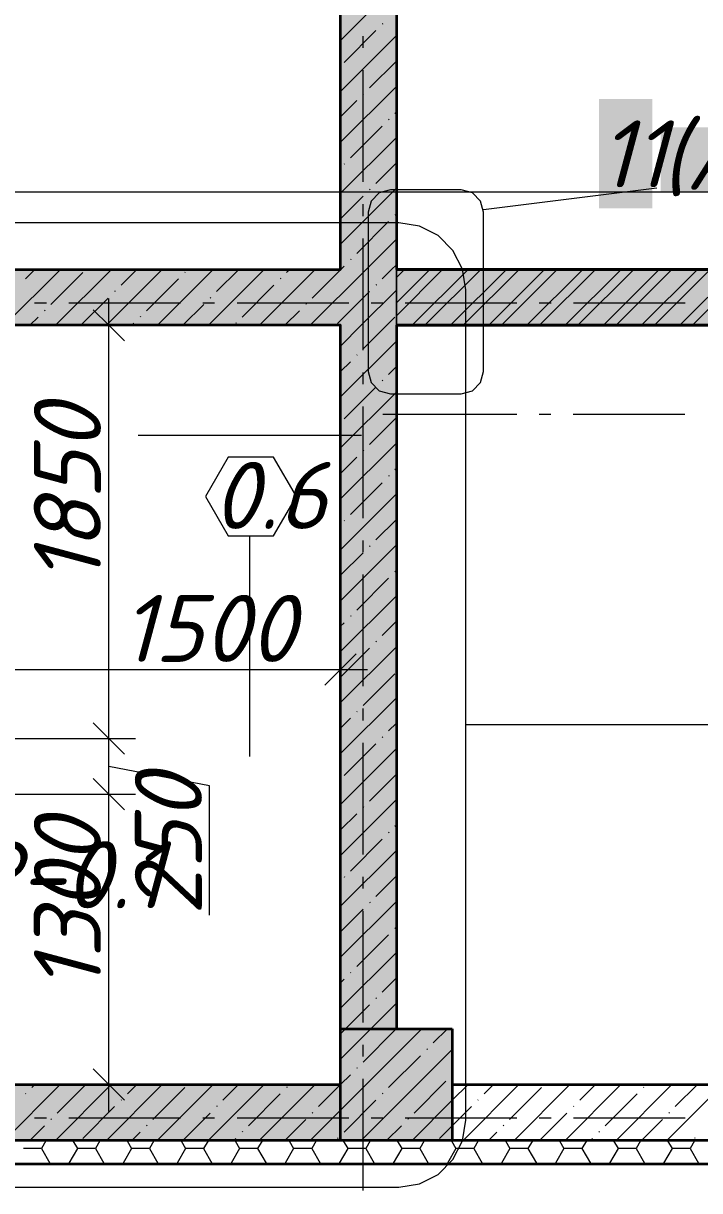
# Model space of a CAD drawing. Header units: millimetres. Extents: x -81576 to 1046824, y -248937 to 691537.
# Drawn here: x 186525 to 189552, y 535596 to 540824 of the extents above; entities that cross this region are included whole.
import ezdxf

# ---------------------------------------------------------------- set-up
doc = ezdxf.new("R2010")
doc.units = ezdxf.units.MM
doc.layers.add('PDF _Геометрия', color=7, linetype='Continuous', true_color=0x1d1d1d)
doc.layers.add('PDF _Сплошная заливка', color=7, linetype='Continuous', true_color=0xffffff)
doc.layers.add('PDF _Текст', color=7, linetype='Continuous')
doc.styles.add('PDF ISOCPEUR Italic', font='isocpeui.ttf')

msp = doc.modelspace()

# ---------------------------------------------------------------- hatches: boundary and pattern name
at = {"layer": 'PDF _Сплошная заливка', "true_color": 0x636466, "transparency": 33554559}
for points in [[(188194.5, 539721.5), (188194.5, 543821.5), (187944.5, 543821.5), (187944.5, 539721.5)], [(182744.5, 539471.5), (188194.5, 539471.5), (188194.5, 539721.5), (182744.5, 539721.5)], [(192544.5, 539471.5), (192544.5, 539721.5), (188194.5, 539721.5), (188194.5, 539471.5)], [(187944.5, 536321.5), (188194.5, 536321.5), (188194.5, 539471.5), (187944.5, 539471.5)], [(187944.5, 535821.5), (188444.5, 535821.5), (188444.5, 536321.5), (187944.5, 536321.5)], [(187944.5, 535821.5), (187944.5, 536071.5), (180349.5, 536071.5), (180349.5, 535821.5)]]:
    msp.add_hatch(color=251, dxfattribs=at).paths.add_polyline_path(points)

# ---------------------------------------------------------------- linework, layer by layer
at = {"layer": 'PDF _Геометрия', "color": 7, "lineweight": 13}
for points in [[(200304.5, 582548.4), (200304.5, 535821.5), (200304.5, 535711.5), (178294.5, 535711.5)], [(178294.5, 535719.5), (200296.5, 535719.5), (200296.5, 582548.4)]]:
    msp.add_lwpolyline(points, dxfattribs=at)
at = {"layer": 'PDF _Геометрия', "color": 7, "lineweight": 9}
for points in [[(178294.5, 535821.5), (200194.5, 535821.5), (200194.5, 582548.4)], [(178294.5, 535819.5), (200196.5, 535819.5), (200196.5, 582548.4)], [(188044.5, 540766.9), (188044.5, 540714)], [(188044.5, 540614), (188044.5, 540114)], [(188044.5, 540014), (188044.5, 539961)], [(188044.5, 539861), (188044.5, 539361)], [(188194.5, 539721.5), (188194.5, 539471.5)], [(186628.2, 539571.5), (186575.3, 539571.5)], [(187228.2, 539571.5), (186728.2, 539571.5)], [(186906.9, 535951.5), (186906.9, 537371.5), (186906.9, 537621.5), (186906.9, 539591.5)], [(187381.1, 539571.5), (187328.2, 539571.5)], [(187981.2, 539571.5), (187481.2, 539571.5)], [(188134.1, 539571.5), (188081.1, 539571.5)], [(188734.1, 539571.5), (188234.1, 539571.5)], [(188887, 539571.5), (188834.1, 539571.5)], [(189487, 539571.5), (188987, 539571.5)], [(186836.9, 539541.5), (186906.9, 539471.5), (186976.9, 539401.5)], [(186807.9, 539471.5), (186906.9, 539471.5), (187026.9, 539471.5)], [(188044.5, 539261), (188044.5, 539208.1)], [(188044.5, 539108.1), (188044.5, 538608.1)], [(188733.2, 539071.5), (188133.7, 539071.5)], [(188886.1, 539071.5), (188833.2, 539071.5)], [(189486.1, 539071.5), (188986.1, 539071.5)], [(187038.2, 538979.5), (188038.2, 538979.5)], [(187538.2, 537540.9), (187538.2, 538528.6)], [(188044.5, 538508.1), (188044.5, 538455.2)], [(188044.5, 538355.2), (188044.5, 537855.2)], [(186444.5, 538049.7), (186444.5, 537929.7), (186444.5, 537621.5), (186906.9, 537621.5), (187026.9, 537621.5)], [(187944.5, 538028.7), (187944.5, 537929.7), (187944.5, 537809.7)], [(188014.5, 537999.7), (187944.5, 537929.7), (187874.5, 537859.7)], [(182274.5, 537929.7), (186444.5, 537929.7), (188064.5, 537929.7)], [(188044.5, 537755.2), (188044.5, 537702.3)], [(186836.9, 537691.5), (186906.9, 537621.5), (186976.9, 537551.5)], [(188044.5, 537602.3), (188044.5, 537102.3)], [(187358.5, 536829.4), (187358.5, 537408.7), (186906.9, 537496.5)], [(186836.9, 537441.5), (186906.9, 537371.5), (186976.9, 537301.5)], [(186444.5, 537371.5), (186906.9, 537371.5), (187026.9, 537371.5)], [(188044.5, 537002.3), (188044.5, 536949.4)], [(188044.5, 536849.4), (188044.5, 536349.4)], [(188044.5, 536249.4), (188044.5, 536196.5)], [(186836.9, 536141.5), (186906.9, 536071.5), (186976.9, 536001.5)], [(186807.9, 536071.5), (186906.9, 536071.5), (187026.9, 536071.5)], [(188044.5, 536096.5), (188044.5, 535596.5)], [(186628.2, 535921.5), (186575.3, 535921.5)], [(187228.2, 535921.5), (186728.2, 535921.5)], [(187381.1, 535921.5), (187328.2, 535921.5)], [(187981.2, 535921.5), (187481.2, 535921.5)], [(188134.1, 535921.5), (188081.1, 535921.5)], [(188734.1, 535921.5), (188234.1, 535921.5)], [(188887, 535921.5), (188834.1, 535921.5)], [(189487, 535921.5), (188987, 535921.5)]]:
    msp.add_lwpolyline(points, dxfattribs=at)
at = {"layer": 'PDF _Геометрия', "color": 7, "lineweight": 35}
for points in [[(192694.5, 536071.5), (199694.5, 536071.5), (199694.5, 535821.5), (188194.5, 535821.5), (180349.5, 535821.5), (180349.5, 536071.5), (187944.5, 536071.5), (187944.5, 539471.5), (182744.5, 539471.5), (182494.5, 539471.5), (182494.5, 543571.5), (182214.5, 543571.5), (182214.5, 543821.5), (182744.5, 543821.5), (182744.5, 543571.5), (182744.5, 542671.5), (184444.5, 542671.5), (184444.5, 543821.5), (184694.5, 543821.5), (187944.5, 543821.5), (188194.5, 543821.5)], [(188194.5, 543591.5), (188194.5, 539721.5)], [(188194.5, 539471.5), (188194.5, 536321.5)], [(188444.5, 536071.5), (192194.5, 536071.5)]]:
    msp.add_lwpolyline(points, dxfattribs=at)
at = {"layer": 'PDF _Геометрия', "color": 16, "lineweight": 40, "true_color": 0x800000}
msp.add_lwpolyline([(188194.5, 539721.5), (192294.5, 539721.5), (192294.5, 543591.5), (190508.1, 543591.5), (190508.1, 543821.5), (192294.5, 543821.5), (192544.5, 543821.5), (192544.5, 539721.5), (192544.5, 539471.5), (188194.5, 539471.5)], dxfattribs=at)
at = {"layer": 'PDF _Геометрия', "color": 7, "lineweight": 35}
for points in [[(184694.5, 543571.5), (184694.5, 539721.5), (187944.5, 539721.5), (187944.5, 543571.5)], [(188444.5, 536321.5), (188444.5, 535821.5), (187944.5, 535821.5), (187944.5, 536321.5)]]:
    msp.add_lwpolyline(points, close=True, dxfattribs=at)
at = {"layer": 'PDF _Геометрия', "lineweight": 9}
for points in [[(188194.5, 540997.4), (187944.5, 540747.4)], [(188102.5, 540791.3), (187960, 540648.8)], [(188133.4, 540822.2), (188131, 540819.8)], [(188194.5, 540769.3), (187944.5, 540519.3)], [(188194.5, 540655.2), (188074, 540534.7)], [(188194.5, 540541.2), (187944.5, 540291.2)], [(188017, 540477.7), (187944.5, 540405.2)], [(188047.9, 540508.6), (188045.5, 540506.2)], [(188194.5, 540427.1), (188188.1, 540420.7)], [(188131, 540363.6), (187988.5, 540221.1)], [(188161.9, 540394.5), (188159.5, 540392.1)], [(188194.5, 540313.1), (187944.5, 540063.1)], [(188194.5, 540199), (188102.5, 540107)], [(187962.3, 540194.9), (187960, 540192.6)], [(188194.5, 540085), (187944.5, 539835)], [(188045.5, 540050), (187944.5, 539949)], [(188076.4, 540080.9), (188074, 540078.5)], [(188159.5, 539935.9), (188017, 539793.4)], [(188190.4, 539966.8), (188188.1, 539964.5)], [(188194.5, 539856.9), (188059.2, 539721.5), (187809.2, 539471.5)], [(187960, 539736.4), (187945.1, 539721.5), (187817.4, 539593.8)], [(187990.8, 539767.2), (187988.5, 539764.9)], [(188194.5, 539742.8), (188173.2, 539721.5), (188131, 539679.3)], [(186690.6, 539721.5), (186440.6, 539471.5)], [(186576.5, 539721.5), (186534.3, 539679.3)], [(186791, 539707.8), (186648.4, 539565.3)], [(186918.7, 539721.5), (186668.7, 539471.5)], [(187146.8, 539721.5), (186896.8, 539471.5)], [(187032.7, 539721.5), (186962, 539650.8)], [(187218.6, 539679.3), (187076.1, 539536.8)], [(187374.9, 539721.5), (187124.9, 539471.5)], [(187249.5, 539710.2), (187247.2, 539707.8)], [(187603, 539721.5), (187353, 539471.5)], [(187488.9, 539721.5), (187389.7, 539622.3)], [(187831.1, 539721.5), (187581.1, 539471.5)], [(187677.2, 539681.7), (187674.8, 539679.3)], [(187717, 539721.5), (187703.3, 539707.8)], [(186935.9, 539624.7), (186933.5, 539622.3)], [(187646.3, 539650.8), (187503.8, 539508.3)], [(188074, 539622.3), (187931.4, 539479.8)], [(188194.5, 539628.8), (188037.3, 539471.5), (187944.5, 539378.8)], [(188104.9, 539653.2), (188102.5, 539650.8)], [(186905, 539593.8), (186782.7, 539471.5)], [(187363.6, 539596.2), (187361.2, 539593.8)], [(186622.2, 539539.1), (186619.9, 539536.8)], [(187332.7, 539565.3), (187238.9, 539471.5)], [(187760.4, 539536.8), (187695.1, 539471.5)], [(187791.3, 539567.7), (187788.9, 539565.3)], [(186591.4, 539508.3), (186554.6, 539471.5)], [(187019.1, 539479.8), (187010.8, 539471.5)], [(187049.9, 539510.6), (187047.6, 539508.3)], [(187477.6, 539482.1), (187475.2, 539479.8)], [(188188.1, 539508.3), (188151.3, 539471.5), (188045.5, 539365.7)], [(188194.5, 539400.7), (187944.5, 539150.7)], [(187988.5, 539308.7), (187944.5, 539264.7)], [(188019.4, 539339.6), (188017, 539337.2)], [(188194.5, 539286.6), (188159.5, 539251.7)], [(188133.4, 539225.5), (188131, 539223.1)], [(188194.5, 539172.6), (187944.5, 538922.6)], [(188102.5, 539194.6), (187960, 539052.1)], [(188194.5, 539058.5), (188074, 538938)], [(188194.5, 538944.5), (187944.5, 538694.5)], [(188047.9, 538911.9), (188045.5, 538909.5)], [(188017, 538881), (187944.5, 538808.5)], [(188161.9, 538797.8), (188159.5, 538795.5)], [(188194.5, 538830.4), (188188.1, 538824)], [(188131, 538766.9), (187988.5, 538624.4)], [(188194.5, 538716.4), (187944.5, 538466.4)], [(187962.3, 538598.2), (187960, 538595.9)], [(188194.5, 538602.3), (188102.5, 538510.3)], [(188194.5, 538488.3), (187944.5, 538238.3)], [(188076.4, 538484.2), (188074, 538481.8)], [(188045.5, 538453.3), (187944.5, 538352.3)], [(188190.4, 538370.1), (188188.1, 538367.8)], [(188159.5, 538339.3), (188017, 538196.7)], [(188194.5, 538260.2), (187944.5, 538010.2)], [(187990.8, 538170.6), (187988.5, 538168.2)], [(187960, 538139.7), (187944.5, 538124.2)], [(188194.5, 538146.1), (188131, 538082.6)], [(188104.9, 538056.5), (188102.5, 538054.1)], [(188194.5, 538032.1), (187944.5, 537782.1)], [(188074, 538025.6), (187944.5, 537896.1)], [(188188.1, 537911.6), (188045.5, 537769)], [(188194.5, 537804), (187944.5, 537554)], [(188019.4, 537742.9), (188017, 537740.5)], [(187988.5, 537712), (187944.5, 537668)], [(188194.5, 537689.9), (188159.5, 537655)], [(188102.5, 537597.9), (187960, 537455.4)], [(188133.4, 537628.8), (188131, 537626.4)], [(188194.5, 537575.9), (187944.5, 537325.9)], [(188194.5, 537461.8), (188074, 537341.3)], [(188194.5, 537347.8), (187944.5, 537097.8)], [(188017, 537284.3), (187944.5, 537211.8)], [(188047.9, 537315.2), (188045.5, 537312.8)], [(188194.5, 537233.7), (188188.1, 537227.3)], [(188131, 537170.3), (187988.5, 537027.7)], [(188161.9, 537201.1), (188159.5, 537198.8)], [(188194.5, 537119.7), (187944.5, 536869.7)], [(187962.3, 537001.5), (187960, 536999.2)], [(188194.5, 537005.6), (188102.5, 536913.6)], [(188194.5, 536891.6), (187944.5, 536641.6)], [(188045.5, 536856.6), (187944.5, 536755.6)], [(188076.4, 536887.5), (188074, 536885.1)], [(188190.4, 536773.4), (188188.1, 536771.1)], [(188159.5, 536742.6), (188017, 536600)], [(188194.5, 536663.5), (187944.5, 536413.5)], [(187960, 536543), (187944.5, 536527.5)], [(187990.8, 536573.9), (187988.5, 536571.5)], [(188194.5, 536549.4), (188131, 536486)], [(188194.5, 536435.4), (188080.7, 536321.5), (187944.5, 536185.4)], [(188104.9, 536459.8), (188102.5, 536457.4)], [(188074, 536428.9), (187966.6, 536321.5), (187944.5, 536299.4)], [(188308.8, 536321.5), (187944.5, 535957.3), (187808.8, 535821.5)], [(188188.1, 536314.9), (188045.5, 536172.3)], [(188422.8, 536321.5), (188359.1, 536257.9)], [(188444.5, 536229.2), (188036.9, 535821.5)], [(188333, 536231.7), (188330.6, 536229.3)], [(188302.1, 536200.8), (188159.5, 536058.3)], [(188019.4, 536146.2), (188017, 536143.8)], [(186690.2, 536071.5), (186440.2, 535821.5)], [(186576.1, 536071.5), (186562.9, 536058.3)], [(186918.3, 536071.5), (186668.3, 535821.5)], [(186804.2, 536071.5), (186676.9, 535944.2)], [(187146.4, 536071.5), (186896.4, 535821.5)], [(187032.3, 536071.5), (186990.5, 536029.8)], [(187374.5, 536071.5), (187124.5, 535821.5)], [(187602.6, 536071.5), (187352.6, 535821.5)], [(187488.5, 536071.5), (187418.2, 536001.2)], [(187830.7, 536071.5), (187580.7, 535821.5)], [(187988.5, 536115.3), (187944.5, 536071.3), (187845.9, 535972.7)], [(188515, 536071.5), (188444.5, 536001.1), (188265, 535821.5)], [(188416.2, 536086.8), (188273.6, 535944.2)], [(188743.1, 536071.5), (188493.1, 535821.5)], [(188629, 536071.5), (188587.2, 536029.8)], [(188971.2, 536071.5), (188721.2, 535821.5)], [(189199.3, 536071.5), (188949.3, 535821.5)], [(189085.2, 536071.5), (189014.9, 536001.2)], [(189427.4, 536071.5), (189177.4, 535821.5)], [(189655.5, 536071.5), (189405.5, 535821.5)], [(189541.4, 536071.5), (189442.6, 535972.7)], [(186536.7, 536032.1), (186534.3, 536029.8)], [(187247.2, 536058.3), (187104.6, 535915.7)], [(187674.8, 536029.8), (187532.3, 535887.2)], [(187705.7, 536060.6), (187703.3, 536058.3)], [(188133.4, 536032.1), (188131, 536029.8)], [(188843.8, 536058.3), (188701.3, 535915.7)], [(189271.5, 536029.8), (189129, 535887.2)], [(189302.4, 536060.6), (189300, 536058.3)], [(186933.5, 535972.7), (186791, 535830.2)], [(186964.4, 536003.6), (186962, 536001.2)], [(187392.1, 535975.1), (187389.7, 535972.7)], [(188102.5, 536001.2), (187960, 535858.7)], [(188530.2, 535972.7), (188444.5, 535887), (188387.6, 535830.2)], [(188561.1, 536003.6), (188558.7, 536001.2)], [(188988.8, 535975.1), (188986.4, 535972.7)], [(186650.8, 535918.1), (186648.4, 535915.7)], [(187361.2, 535944.2), (187238.5, 535821.5)], [(187788.9, 535915.7), (187694.7, 535821.5)], [(187819.8, 535946.6), (187817.4, 535944.2)], [(188247.5, 535918.1), (188245.1, 535915.7)], [(188957.9, 535944.2), (188835.2, 535821.5)], [(189385.6, 535915.7), (189291.4, 535821.5)], [(189416.5, 535946.6), (189414.1, 535944.2)], [(186619.9, 535887.2), (186554.2, 535821.5)], [(187047.6, 535858.7), (187010.4, 535821.5)], [(187078.4, 535889.6), (187076.1, 535887.2)], [(187506.1, 535861.1), (187503.8, 535858.7)], [(188216.6, 535887.2), (188150.9, 535821.5)], [(188644.3, 535858.7), (188607.1, 535821.5)], [(188675.1, 535889.6), (188672.8, 535887.2)], [(189102.8, 535861.1), (189100.4, 535858.7)], [(186625.6, 535819.5), (186605.6, 535785)], [(186746.9, 535819.5), (186766.9, 535785)], [(186867.5, 535819.5), (186847.5, 535785)], [(186988.9, 535819.5), (187008.8, 535785)], [(187109.4, 535819.5), (187089.5, 535785)], [(187230.8, 535819.5), (187250.8, 535785)], [(187351.4, 535819.5), (187331.4, 535785)], [(187475.2, 535830.2), (187466.6, 535821.5)], [(187472.7, 535819.5), (187492.7, 535785)], [(187593.3, 535819.5), (187573.4, 535785)], [(187714.7, 535819.5), (187734.6, 535785)], [(187835.2, 535819.5), (187815.3, 535785)], [(187933.8, 535832.5), (187931.4, 535830.2)], [(187956.6, 535819.5), (187976.6, 535785)], [(188077.2, 535819.5), (188057.2, 535785)], [(188198.5, 535819.5), (188218.5, 535785)], [(188319.1, 535819.5), (188299.2, 535785)], [(188440.5, 535819.5), (188460.4, 535785)], [(188561.1, 535819.5), (188541.1, 535785)], [(188682.4, 535819.5), (188702.4, 535785)], [(188803, 535819.5), (188783, 535785)], [(188924.4, 535819.5), (188944.3, 535785)], [(189044.9, 535819.5), (189025, 535785)], [(189071.9, 535830.2), (189063.3, 535821.5)], [(189166.3, 535819.5), (189186.3, 535785)], [(189286.9, 535819.5), (189266.9, 535785)], [(189408.2, 535819.5), (189428.2, 535784.9)], [(189528.8, 535819.5), (189508.8, 535785)], [(189530.5, 535832.5), (189528.1, 535830.2)], [(186605.6, 535785), (186525, 535785)], [(186605.6, 535785), (186643.4, 535719.5)], [(186766.9, 535785), (186729.1, 535719.5)], [(186847.6, 535785), (186766.9, 535785)], [(186847.5, 535785), (186885.3, 535719.5)], [(187008.8, 535785), (186971.1, 535719.5)], [(187089.5, 535785), (187008.9, 535785)], [(187089.5, 535785), (187127.3, 535719.5)], [(187250.8, 535785), (187213, 535719.5)], [(187331.4, 535785), (187250.8, 535785)], [(187331.4, 535785), (187369.2, 535719.5)], [(187492.7, 535785), (187454.9, 535719.5)], [(187573.4, 535785), (187492.7, 535785)], [(187573.4, 535785), (187611.1, 535719.5)], [(187734.6, 535785), (187696.9, 535719.5)], [(187815.3, 535785), (187734.7, 535785)], [(187815.3, 535785), (187853.1, 535719.5)], [(187976.6, 535785), (187938.8, 535719.5)], [(188057.2, 535785), (187976.6, 535785)], [(188057.2, 535785), (188095, 535719.5)], [(188218.5, 535785), (188180.7, 535719.5)], [(188299.2, 535785), (188218.5, 535785)], [(188299.2, 535785), (188336.9, 535719.5)], [(188460.4, 535785), (188422.7, 535719.5)], [(188541.1, 535785), (188460.5, 535785)], [(188541.1, 535785), (188578.9, 535719.5)], [(188702.4, 535785), (188664.6, 535719.5)], [(188783, 535785), (188702.4, 535785)], [(188783, 535785), (188820.8, 535719.5)], [(188944.3, 535785), (188906.5, 535719.5)], [(189025, 535785), (188944.3, 535785)], [(189025, 535785), (189062.7, 535719.5)], [(189186.3, 535785), (189148.5, 535719.5)], [(189266.9, 535785), (189186.3, 535785)], [(189266.9, 535785), (189304.7, 535719.5)], [(189428.2, 535785), (189390.4, 535719.5)], [(189508.9, 535785), (189428.2, 535785)], [(189508.8, 535784.9), (189546.6, 535719.5)]]:
    msp.add_lwpolyline(points, dxfattribs=at)
at = {"layer": 'PDF _Геометрия', "color": 8, "lineweight": 9, "true_color": 0x808080}
msp.add_lwpolyline([(93287.8, 540069.1), (203118.2, 540069.1)], dxfattribs=at)
at = {"layer": 'PDF _Геометрия', "color": 7, "lineweight": 9}
for points in [[(188584.8, 539978.1), (188571.4, 540028.1), (188534.8, 540064.7), (188484.8, 540078.1), (188167.6, 540078.1), (188117.6, 540064.7), (188081, 540028.1), (188067.6, 539978.1), (188067.6, 539265.1), (188081, 539215.1), (188117.6, 539178.4), (188167.6, 539165.1), (188484.8, 539165.1), (188534.8, 539178.4), (188571.4, 539215.1), (188584.8, 539265.1)], [(188505, 539630.7), (188490.3, 539723.4), (188447.7, 539807), (188381.4, 539873.4), (188297.7, 539916), (188205, 539930.7), (179863.2, 539930.7), (179770.4, 539916), (179686.8, 539873.4), (179620.4, 539807), (179577.8, 539723.4), (179563.1, 539630.7), (179563.1, 535911.7), (179577.8, 535819), (179620.4, 535735.4), (179686.8, 535669), (179770.4, 535626.4), (179863.2, 535611.7), (188205, 535611.7), (188297.7, 535626.4), (188381.4, 535669), (188447.7, 535735.4), (188490.3, 535819), (188505, 535911.7)], [(187441.4, 538881.1), (187339.7, 538704.8), (187441.4, 538528.6), (187645, 538528.6), (187746.7, 538704.8), (187645, 538881.1)]]:
    msp.add_lwpolyline(points, close=True, dxfattribs=at)
at = {"layer": 'PDF _Геометрия', "color": 174, "lineweight": 9, "true_color": 0x0000a0}
for points in [[(188584, 539990.5), (189359.7, 540087.2)], [(188505, 537684.4), (190281.6, 537684.4)]]:
    msp.add_lwpolyline(points, dxfattribs=at)
at = {"layer": 'PDF _Геометрия', "color": 24, "lineweight": 9, "true_color": 0x8e1d1d}
for points in [[(188344.3, 539721.5), (188194.5, 539571.7)], [(188230.3, 539721.5), (188194.5, 539685.8)], [(188401.3, 539721.5), (188194.5, 539514.7)], [(188515.4, 539721.5), (188265.4, 539471.5)], [(188572.4, 539721.5), (188322.4, 539471.5)], [(188686.5, 539721.5), (188436.5, 539471.5)], [(188743.5, 539721.5), (188493.5, 539471.5)], [(188857.5, 539721.5), (188607.5, 539471.5)], [(188914.6, 539721.5), (188664.6, 539471.5)], [(189028.6, 539721.5), (188778.6, 539471.5)], [(189085.6, 539721.5), (188835.6, 539471.5)], [(189199.7, 539721.5), (188949.7, 539471.5)], [(189256.7, 539721.5), (189006.7, 539471.5)], [(189370.8, 539721.5), (189120.8, 539471.5)], [(189427.8, 539721.5), (189177.8, 539471.5)], [(189541.8, 539721.5), (189291.8, 539471.5)], [(189598.9, 539721.5), (189348.9, 539471.5)], [(189712.9, 539721.5), (189462.9, 539471.5)], [(189769.9, 539721.5), (189519.9, 539471.5)]]:
    msp.add_lwpolyline(points, dxfattribs=at)
at = {"layer": 'PDF _Геометрия', "color": 16, "lineweight": 9, "true_color": 0x800000}
msp.add_lwpolyline([(188194.5, 539471.5), (188194.5, 539721.5)], dxfattribs=at)
at = {"layer": 'PDF _Сплошная заливка', "lineweight": 9, "transparency": 33554559}
for points in [[(189101.8, 540485.2), (189340, 540485.2), (189101.8, 539995.7), (189340, 539995.7)], [(189377.7, 540357.9), (189431.3, 540357.9), (189377.7, 540066.8), (189431.3, 540066.8)], [(189431.3, 540357.9), (189669.4, 540357.9), (189431.3, 540066.8), (189669.4, 540066.8)]]:
    msp.add_solid(points, dxfattribs=at)

# ---------------------------------------------------------------- texts
at = {"layer": 'PDF _Текст', "char_height": 300, "attachment_point": 4, "style": 'PDF ISOCPEUR Italic'}
for s, insert in [('(АР01-10)', (189377.7, 540214.3)), ('11', (189101.8, 540239.1)), ('1500', (186960.8, 538114.4)), ('ПР-0.1', (185991.1, 537011.2))]:
    msp.add_mtext(s, dxfattribs=dict(at, insert=insert))
at = {"layer": 'PDF _Текст', "char_height": 300, "attachment_point": 4, "rotation": 90, "style": 'PDF ISOCPEUR Italic'}
for s, insert in [('1850', (186722.1, 538312.9)), ('250', (187173.8, 536829.4)), ('1300', (186722.1, 536487.9))]:
    msp.add_mtext(s, dxfattribs=dict(at, insert=insert))
at = {"layer": 'PDF _Текст', "color": 12, "true_color": 0xdd0000, "insert": (187371.5, 538710), "char_height": 300, "attachment_point": 4, "style": 'PDF ISOCPEUR Italic'}
msp.add_mtext('0.6', dxfattribs=at)

doc.saveas('drawing.dxf')
